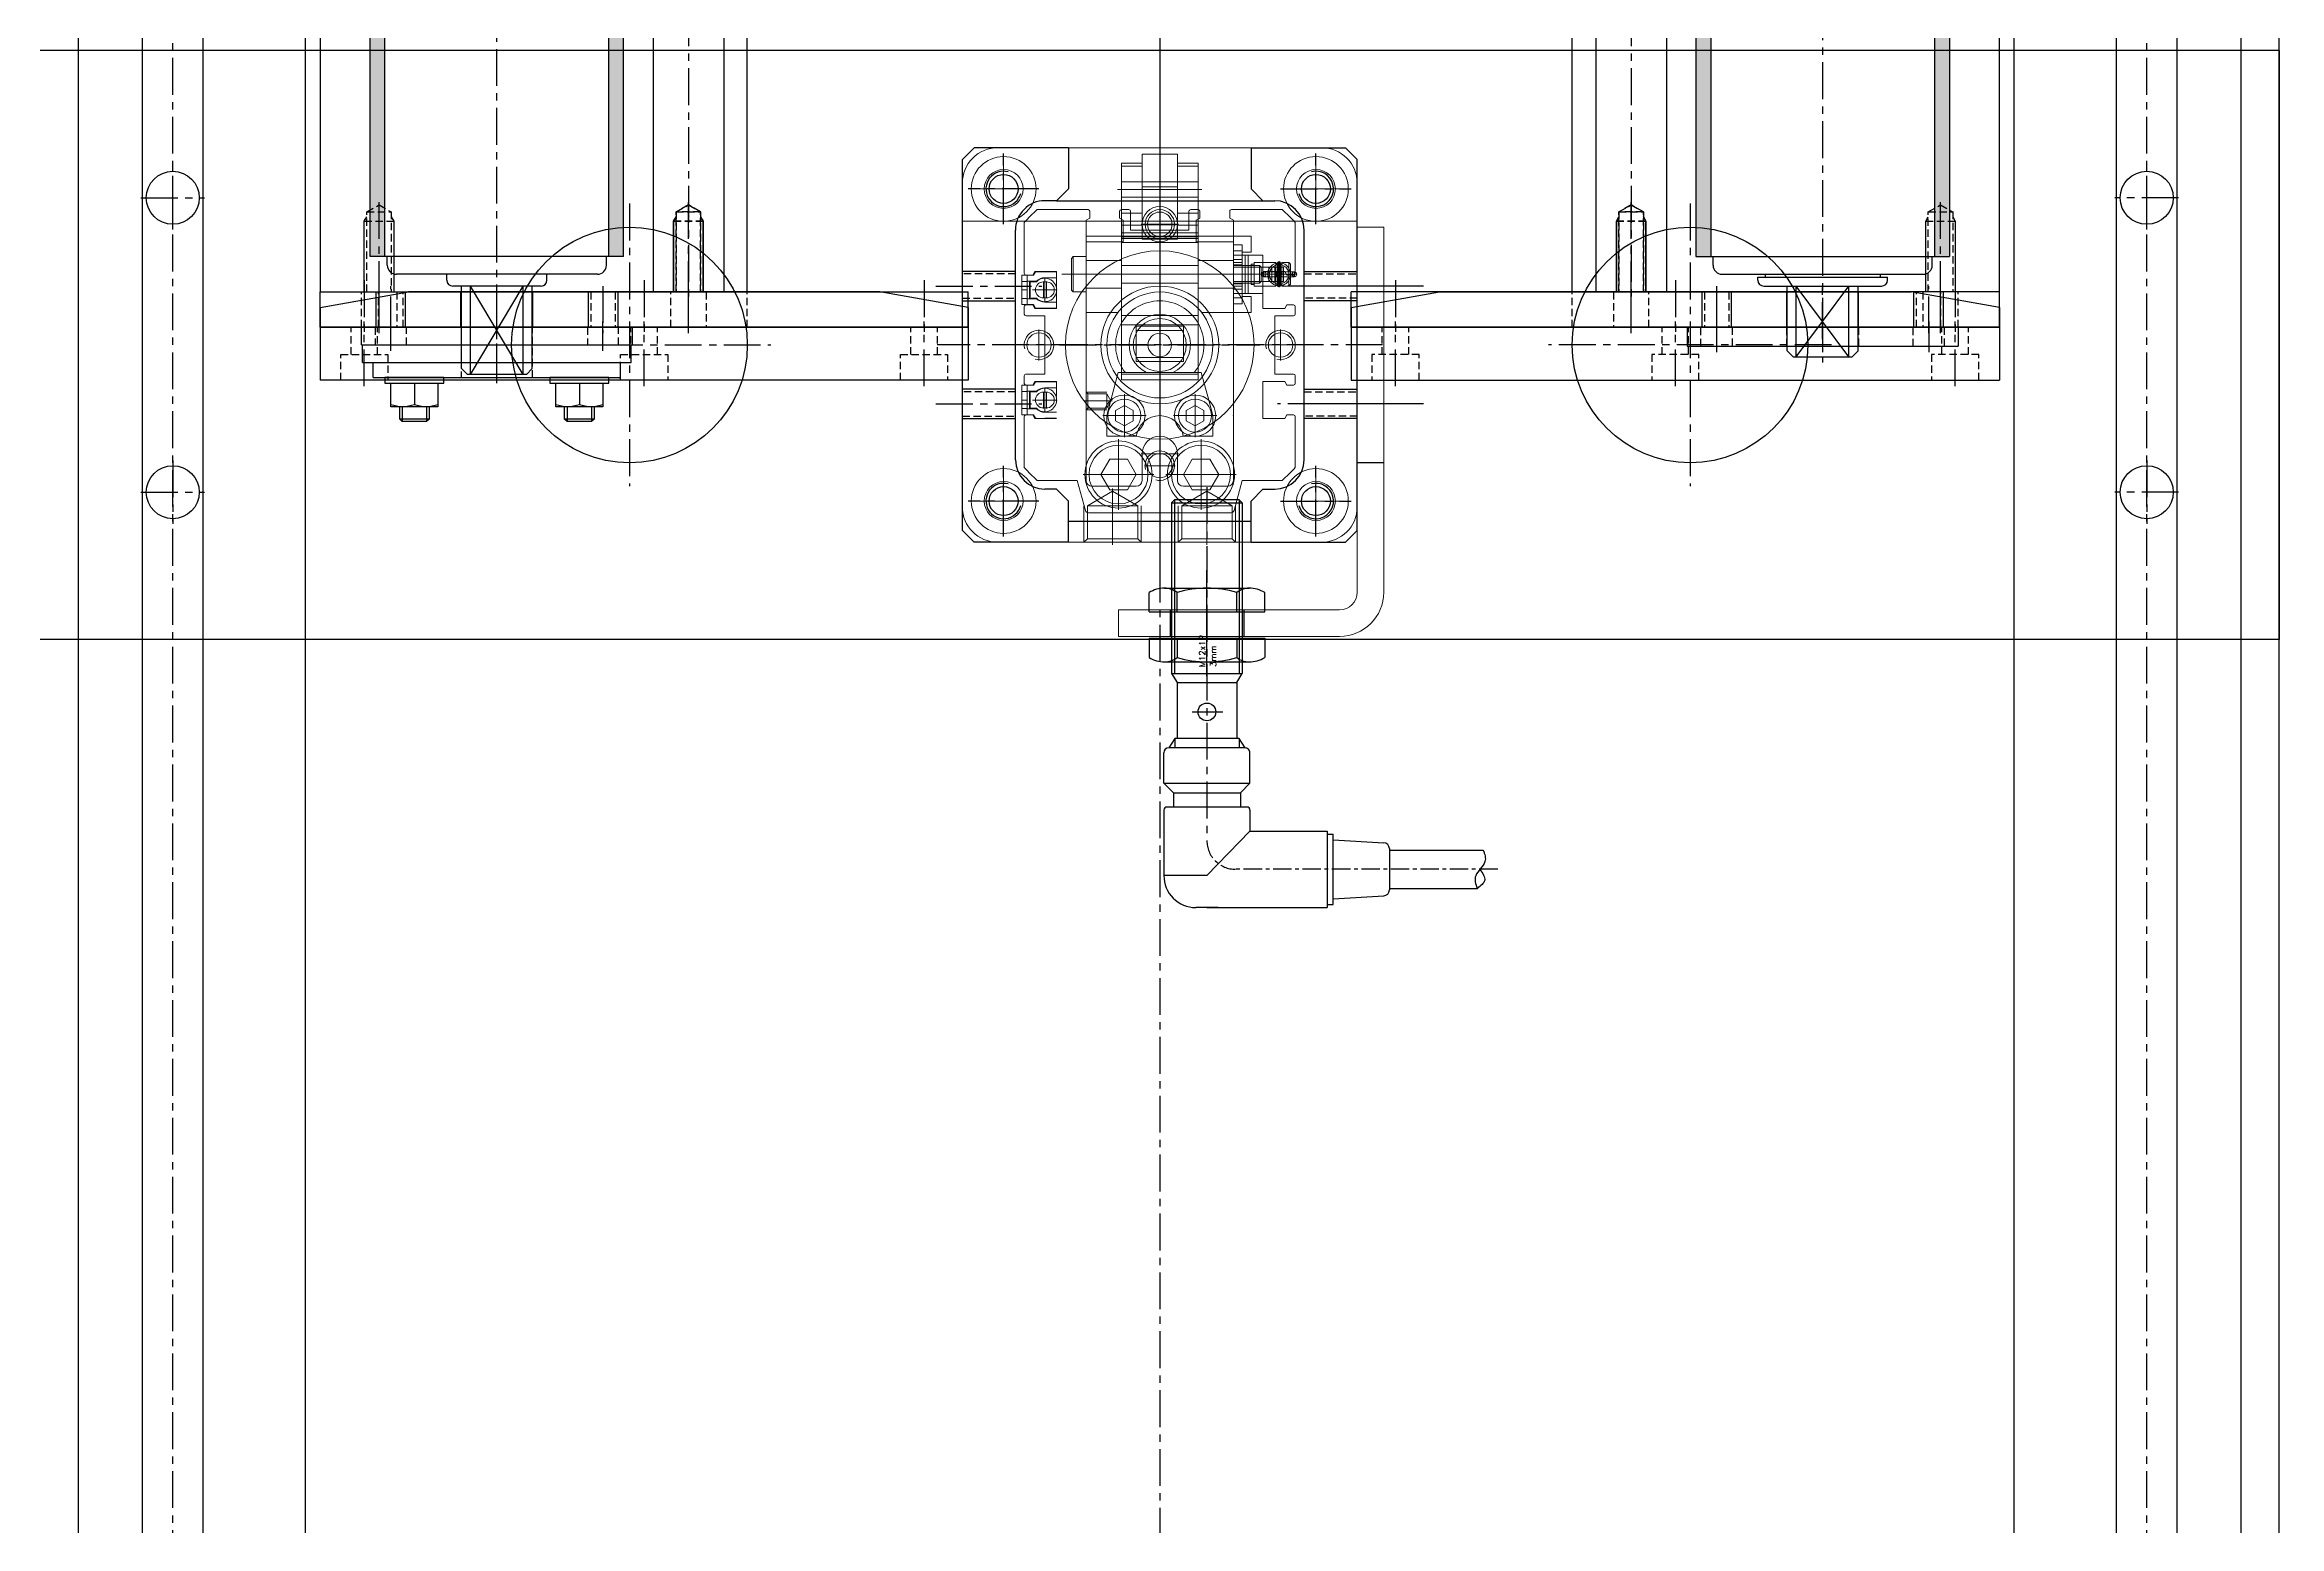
# Model space of a CAD drawing. Header units: inches. Extents: x 0 to 77285, y -118 to 40065.
# Drawn here: x 12973.4 to 13352.7, y 21287.4 to 21539.1 of the extents above; entities that cross this region are included whole.
import ezdxf

# ---------------------------------------------------------------- set-up
doc = ezdxf.new("R2010")
doc.units = ezdxf.units.IN
doc.header["$LTSCALE"] = 5
doc.header["$MEASUREMENT"] = 0
for name, pattern in [('C3', [14.5, 12, -1, 0.5, -1]), ('CENTER', [2, 1.25, -0.25, 0.25, -0.25]), ('H1', [1.4, 1, -0.4]), ('HIDDEN', [0.375, 0.25, -0.125])]:
    doc.linetypes.add(name, pattern=pattern)
for name, color, linetype in [('11', 1, 'CENTER'), ('22', 2, 'HIDDEN'), ('4', 4, 'Continuous'), ('55', 5, 'Continuous'), ('77', 40, 'HIDDEN'), ('A', 8, 'Continuous'), ('B', 123, 'Continuous'), ('G', 231, 'Continuous'), ('T', 3, 'Continuous'), ('Y', 60, 'Continuous')]:
    doc.layers.add(name, color=color, linetype=linetype)
doc.layers.add('88', color=35, linetype='Continuous', lineweight=5)
doc.styles.add('GHS', font='romans', dxfattribs={"height": 5, "bigfont": 'ghs'})

# ---------------------------------------------------------------- blocks, each defined once
blk = doc.blocks.new('A$C9b97bfdd')
h = blk.add_hatch(color=256)
h.dxf.hatch_style = 1
h.paths.add_polyline_path([(355, 21.5), (0, 21.5), (0, 19), (355, 19)])
h.paths.add_polyline_path([(355, -19), (0, -19), (0, -21.5), (355, -21.5)])
for p, q in [((355, 21.5), (0, 21.5)), ((355, 19), (0, 19)), ((355, 21.5), (355, -21.5)), ((356.46, 18.6), (355, 18.6)), ((358, 17.06), (358, -17.06)), ((359, 8.5), (358, 8.5)), ((360, 7.5), (360, -7.5)), ((374, 6), (360, 6)), ((375, 4.47), (360, 4.47)), ((375, -4.47), (360, 4.47)), ((375, 4.47), (360, -4.47)), ((375, 5), (374, 6)), ((375, 5), (375, -5)), ((375, -4.47), (360, -4.47)), ((374, -6), (360, -6)), ((375, -5), (374, -6)), ((359, -8.5), (358, -8.5)), ((356.46, -18.6), (355, -18.6)), ((355, -19), (0, -19)), ((355, -21.5), (0, -21.5))]:
    blk.add_line(p, q)
for centre, radius, start, end in [((356.46, 17.06), 1.54, 0, 90), ((359, 7.5), 1, 0, 90), ((359, -7.5), 1, 270, 0), ((356.46, -17.06), 1.54, 270, 0)]:
    blk.add_arc(centre, radius, start, end)
at = {"layer": '11'}
blk.add_line((376, 0), (-23, 0), dxfattribs=at)
blk = doc.blocks.new('A$C2e1bd1ee')
h = blk.add_hatch(color=256)
h.dxf.hatch_style = 1
h.paths.add_polyline_path([(355, 21.5), (0, 21.5), (0, 19), (355, 19)])
h.paths.add_polyline_path([(355, -19), (0, -19), (0, -21.5), (355, -21.5)])
for p, q in [((0, 21.5), (355, 21.5)), ((0, 19), (355, 19)), ((355, -21.5), (355, 21.5)), ((356.46, 18.6), (355, 18.6)), ((358, -17.06), (358, 17.06)), ((358, 9.75), (358.5, 9.75)), ((358.5, -11), (358.5, 11)), ((359, 11), (358.5, 11)), ((360, -10), (360, 10)), ((371, 6), (360, 6)), ((372, 4.47), (360, 4.47)), ((372, 4.47), (360, -4.47)), ((372, -4.47), (360, 4.47)), ((372, 5), (371, 6)), ((372, -5), (372, 5)), ((372, -4.47), (360, -4.47)), ((371, -6), (360, -6)), ((372, -5), (371, -6)), ((358, -9.75), (358.5, -9.75)), ((359, -11), (358.5, -11)), ((356.46, -18.6), (355, -18.6)), ((0, -19), (355, -19)), ((0, -21.5), (355, -21.5))]:
    blk.add_line(p, q)
for centre, radius, start, end in [((356.46, 17.06), 1.54, 0, 90), ((359, 10), 1, 0, 90), ((359, -10), 1, 270, 0), ((356.46, -17.06), 1.54, 270, 0)]:
    blk.add_arc(centre, radius, start, end)
at = {"layer": '11'}
blk.add_line((-18, 0), (373, 0), dxfattribs=at)
blk = doc.blocks.new('A$Cd50d4a04')
for p, q in [((-30, -6), (-30, 0)), ((-30, 0), (80, 0)), ((-6.1, -6), (-6.1, 0)), ((6.1, -6), (6.1, 0)), ((80, -6), (80, 0)), ((-30, -6), (80, -6))]:
    blk.add_line(p, q)
at = {"layer": '11'}
for p, q in [((-22.5, 2), (-22.5, -8)), ((-20, -7), (-20, 1)), ((-20, -7), (-20, 1)), ((-18, -7), (-18, 1)), ((0, -8), (0, 2)), ((18, 1), (18, -7)), ((25, 2), (25, -8)), ((32.5, -7), (32.5, 1)), ((32.5, -7), (32.5, 1)), ((72.5, 2), (72.5, -8))]:
    blk.add_line(p, q, dxfattribs=at)
at = {"layer": '22'}
for p, q in [((-20.07, -6), (-20.07, 0)), ((-15.93, -6), (-15.93, 0)), ((15.93, 0), (15.93, -6)), ((20.07, 0), (20.07, -6)), ((42.5, -6), (42.5, 0))]:
    blk.add_line(p, q, dxfattribs=at)
at = {"layer": '77'}
for p, q in [((-23, -6), (-23, 0)), ((-17, 0), (-17, -6)), ((29.5, -6), (29.5, 0)), ((35.5, 0), (35.5, -6))]:
    blk.add_line(p, q, dxfattribs=at)
at = {"layer": 'T'}
for p, q in [((-20.5, -6), (-20.5, 0)), ((-15.5, -6), (-15.5, 0)), ((15.5, 0), (15.5, -6)), ((20.5, 0), (20.5, -6))]:
    blk.add_line(p, q, dxfattribs=at)
blk = doc.blocks.new('A$Cb2619749')
for p, q in [((-7.5, 3.36), (7.5, 6)), ((87.5, 6, 0), (7.5, 6)), ((102.5, 3.36, 0), (87.5, 6, 0)), ((-7.5, 3.36), (-7.5, -9)), ((102.5, 0, 0), (-7.5, 0)), ((102.5, 3.36, 0), (102.5, -9, 0)), ((102.5, -9, 0), (-7.5, -9))]:
    blk.add_line(p, q)
at = {"layer": '11'}
for p, q in [((0, -10), (0, 1)), ((47.5, -10, 0), (47.5, 1, 0)), ((95, -10, 0), (95, 1, 0))]:
    blk.add_line(p, q, dxfattribs=at)
at = {"layer": '22'}
for p, q in [((-2.25, -4.6), (-2.25, 0)), ((2.25, -4.6), (2.25, 0)), ((45.25, -4.6, 0), (45.25, 0, 0)), ((49.75, -4.6, 0), (49.75, 0, 0)), ((92.75, -4.6, 0), (92.75, 0, 0)), ((97.25, -4.6, 0), (97.25, 0, 0)), ((-4, -9), (-4, -4.6)), ((-4, -4.6), (4, -4.6)), ((4, -4.6), (4, -9)), ((43.5, -9, 0), (43.5, -4.6, 0)), ((43.5, -4.6, 0), (51.5, -4.6, 0)), ((51.5, -4.6, 0), (51.5, -9, 0)), ((91, -9, 0), (91, -4.6, 0)), ((91, -4.6, 0), (99, -4.6, 0)), ((99, -4.6, 0), (99, -9, 0))]:
    blk.add_line(p, q, dxfattribs=at)
blk = doc.blocks.new('A$C8ed1b21d')
for p, q in [((367, 0), (0, 0)), ((367, 0), (367, -72.5)), ((367, -72.5), (310, -72.5)), ((367, -212.5), (310, -212.5)), ((367, -285), (367, -212.5)), ((0, -285), (367, -285))]:
    blk.add_line(p, q)
at = {"layer": '11'}
for p, q in [((368, -10), (351.21, -10)), ((368, -62.5), (351.21, -62.5)), ((-1, -142.5), (368, -142.5)), ((368, -222.5), (351.21, -222.5)), ((368, -275), (351.21, -275))]:
    blk.add_line(p, q, dxfattribs=at)
at = {"layer": '22'}
for p, q in [((355, -12.5), (355, -7.5)), ((352.21, -10), (353.4, -7.93)), ((353.4, -12.07), (352.21, -10)), ((353.4, -7.93), (367, -7.93)), ((353.4, -12.07), (353.4, -7.93)), ((367, -12.07), (353.4, -12.07)), ((352.21, -62.5), (353.4, -60.43)), ((353.4, -60.43), (367, -60.43)), ((353.4, -64.57), (353.4, -60.43)), ((355, -65), (355, -60)), ((353.4, -64.57), (352.21, -62.5)), ((367, -64.57), (353.4, -64.57)), ((352.21, -222.5), (353.4, -220.43)), ((353.4, -224.57), (352.21, -222.5)), ((353.4, -220.43), (367, -220.43)), ((353.4, -224.57), (353.4, -220.43)), ((355, -225), (355, -220)), ((367, -224.57), (353.4, -224.57)), ((352.21, -275), (353.4, -272.93)), ((353.4, -272.93), (367, -272.93)), ((353.4, -277.07), (353.4, -272.93)), ((355, -277.5), (355, -272.5)), ((353.4, -277.07), (352.21, -275)), ((367, -277.07), (353.4, -277.07))]:
    blk.add_line(p, q, dxfattribs=at)
at = {"layer": 'T'}
for p, q in [((354.25, -7.93), (355, -7.5)), ((355, -7.5), (367, -7.5)), ((355, -12.5), (354.25, -12.07)), ((367, -12.5), (355, -12.5)), ((354.25, -60.43), (355, -60)), ((355, -60), (367, -60)), ((355, -65), (354.25, -64.57)), ((367, -65), (355, -65)), ((354.25, -220.43), (355, -220)), ((355, -220), (367, -220)), ((355, -225), (354.25, -224.57)), ((367, -225), (355, -225)), ((354.25, -272.93), (355, -272.5)), ((355, -272.5), (367, -272.5)), ((355, -277.5), (354.25, -277.07)), ((367, -277.5), (355, -277.5))]:
    blk.add_line(p, q, dxfattribs=at)
blk = doc.blocks.new('A$Cb8b4a96a')
for p, q in [((0, 6), (367, 6)), ((367, -6), (367, 6)), ((0, -6), (367, -6))]:
    blk.add_line(p, q)
at = {"layer": '11'}
blk.add_line((-1, 0), (368, 0), dxfattribs=at)
at = {"layer": '22'}
for p, q in [((353.4, 2.07), (352.21, 0)), ((352.21, 0), (353.4, -2.07)), ((367, 2.07), (353.4, 2.07)), ((353.4, 2.07), (353.4, -2.07)), ((355, 2.5), (355, -2.5)), ((353.4, -2.07), (367, -2.07))]:
    blk.add_line(p, q, dxfattribs=at)
at = {"layer": 'T'}
for p, q in [((355, 2.5), (354.25, 2.07)), ((367, 2.5), (355, 2.5)), ((354.25, -2.07), (355, -2.5)), ((355, -2.5), (367, -2.5))]:
    blk.add_line(p, q, dxfattribs=at)
blk = doc.blocks.new('A$C9632139dE')
for p, q in [((-5, -3), (-5, 0)), ((41, 0), (-5, 0)), ((41, -3), (41, 0)), ((41, -3), (-5, -3)), ((-4.8, -6), (-4.8, -3)), ((40.8, -6), (40.8, -3)), ((40.8, -6), (-4.8, -6)), ((-3, -8.5), (-3, -6)), ((39, -8.5), (39, -6)), ((39, -8.5), (-3, -8.5)), ((-1, -9.5), (-1, -8.5)), ((-1, -8.5), (9, -8.5)), ((9, -9.5), (-1, -9.5)), ((0, -9.5), (0, -13.5)), ((8, -9.5), (0, -9.5)), ((4, -9.5), (4, -13.14)), ((8, -13.5), (8, -9.5)), ((9, -8.5), (9, -9.5)), ((27, -9.5), (27, -8.5)), ((27, -8.5), (37, -8.5)), ((37, -9.5), (27, -9.5)), ((28, -9.5), (28, -13.5)), ((36, -9.5), (28, -9.5)), ((32, -9.5), (32, -13.14)), ((36, -13.5), (36, -9.5)), ((37, -8.5), (37, -9.5)), ((0, -13.5), (8, -13.5)), ((1.5, -13.5), (1.5, -15.57)), ((6.5, -15.57), (6.5, -13.5)), ((28, -13.5), (36, -13.5)), ((29.5, -13.5), (29.5, -15.57)), ((34.5, -15.57), (34.5, -13.5)), ((1.5, -15.57), (1.93, -16)), ((1.5, -15.57), (6.5, -15.57)), ((1.93, -16), (6.07, -16)), ((6.07, -16), (6.5, -15.57)), ((29.5, -15.57), (29.93, -16)), ((29.5, -15.57), (34.5, -15.57)), ((29.93, -16), (34.07, -16)), ((34.07, -16), (34.5, -15.57))]:
    blk.add_line(p, q)
for centre in [(2, -7.72), (6, -7.72), (30, -7.72), (34, -7.72)]:
    blk.add_arc(centre, 5.78, 249.7438, 290.2562)
at = {"layer": '11'}
for p, q in [((0, -4), (0, 1)), ((18, -9.5), (18, 1)), ((36, -4), (36, 1))]:
    blk.add_line(p, q, dxfattribs=at)
at = {"layer": '22'}
for p, q in [((11.95, -8.5), (11.95, 0)), ((24.05, 0), (24.05, -8.5)), ((-2.65, -3), (-2.65, 0)), ((2.65, 0), (2.65, -3)), ((33.35, -3), (33.35, 0)), ((38.65, 0), (38.65, -3))]:
    blk.add_line(p, q, dxfattribs=at)
at = {"layer": 'T'}
for p, q in [((1.93, -13.5), (1.93, -16)), ((6.07, -13.5), (6.07, -16)), ((29.93, -13.5), (29.93, -16)), ((34.07, -13.5), (34.07, -16))]:
    blk.add_line(p, q, dxfattribs=at)
blk = doc.blocks.new('A$C872dc677')
for p, q in [((-23, 3.2), (-23, 0)), ((-23, 3.2), (23, 3.2)), ((-23, 0), (23, 0)), ((23, 3.2), (23, 0))]:
    blk.add_line(p, q)
at = {"layer": '11'}
for p, q in [((-18, 4.2), (-18, -1)), ((0, 4.2), (0, -1)), ((18, 4.2), (18, -1))]:
    blk.add_line(p, q, dxfattribs=at)
at = {"layer": '22'}
for p, q in [((-20.65, 0), (-20.65, 3.2)), ((-15.35, 3.2), (-15.35, 0)), ((-6.1, 0), (-6.1, 3.2)), ((6.1, 3.2), (6.1, 0)), ((15.35, 0), (15.35, 3.2)), ((20.65, 3.2), (20.65, 0))]:
    blk.add_line(p, q, dxfattribs=at)
blk = doc.blocks.new('A$C740f11e8')
for name, p in [('A$C8ed1b21d', (-183.5, 142.5)), ('A$Cb8b4a96a', (-183.5, 80)), ('A$Cb8b4a96a', (-183.5, -80))]:
    blk.add_blockref(name, p)
at = {"xscale": -1.000000000000008, "rotation": 90}
blk.add_blockref('A$Cd50d4a04', (183.5, 112.5), dxfattribs=at)
at = {"rotation": 90}
blk.add_blockref('A$Cd50d4a04', (183.5, -112.5), dxfattribs=at)
at = {"layer": '4', "xscale": -1.000000000000002, "rotation": 90}
blk.add_blockref('A$C9632139dE', (189.5, -94.5), dxfattribs=at)
at = {"layer": '55'}
blk.add_blockref('A$C9b97bfdd', (-177.5, -112.5), dxfattribs=at)
at = {"layer": 'B'}
blk.add_blockref('A$C2e1bd1ee', (-177.5, 112.5), dxfattribs=at)
at = {"layer": 'G', "xscale": -1.000000000000008, "rotation": 90}
blk.add_blockref('A$Cb2619749', (189.5, 135), dxfattribs=at)
at = {"layer": 'G', "rotation": 90}
blk.add_blockref('A$Cb2619749', (189.5, -135), dxfattribs=at)
at = {"layer": 'Y', "rotation": 90}
blk.add_blockref('A$C872dc677', (192.7, 112.5), dxfattribs=at)
blk = doc.blocks.new('ABC-20231201.095154')
for p, q in [((-27.5, 33.5), (27.5, 33.5)), ((-26.5, 32.27), (-26.5, 20.73)), ((-21, 33.5), (-21, -33.5)), ((26.5, 32.27), (26.5, 20.73)), ((-33.5, -27.5), (-33.5, 27.5)), ((33.5, 27.5), (33.5, -27.5)), ((-32.27, 26.5), (-20.73, 26.5)), ((-20.78, 23), (-12.18, 23)), ((-11.58, 22.85), (-12.42, 22.85)), ((-12.4, 22.85), (-12.4, 21)), ((-12, -16.61), (-12, 23.27)), ((-11.6, 21), (-11.6, 22.85)), ((-6.52, 23), (-5.25, 23)), ((0, 23.12), (0, 17.87)), ((5.25, 23), (6.52, 23)), ((12.17, 23), (20.78, 23)), ((20.73, 26.5), (32.27, 26.5)), ((-23, 12.17), (-23, 20.78)), ((-9.84, 20.25), (-14.16, 20.25)), ((-13.7, 22.2), (-14, 21.9)), ((-14, 21.9), (-14, 20.7)), ((-13.04, 21.9), (-14, 21.9)), ((-13.9, 20.7), (-14, 20.7)), ((-14, 19.7), (-14, 16)), ((-13.87, 19.7), (-14, 19.7)), ((-10.1, 20.7), (-13.9, 20.7)), ((-13.9, 19.99), (-13.9, 20.51)), ((-10.1, 20.5), (-13.9, 20.5)), ((-13.9, 20), (-10.1, 20)), ((-10.13, 19.7), (-13.87, 19.7)), ((-12.4, 22.2), (-13.7, 22.2)), ((-13.7, 20.7), (-13.7, 20.4)), ((-10.3, 20.4), (-13.7, 20.4)), ((-13.7, 20.1), (-13.7, 19.7)), ((-10.3, 20.1), (-13.7, 20.1)), ((-13.2, 12.5), (-13.2, 21)), ((-13.2, 21), (-10.8, 21)), ((-13.2, 19.5), (-10.8, 19.5)), ((-13.2, 19), (-10.8, 19)), ((-10.96, 21.9), (-13.04, 21.9)), ((-11.88, 21.56), (-12.5, 21.2)), ((-12.5, 21.2), (-12.5, 17.5)), ((-12.45, 21), (-12.45, 19.5)), ((-11.6, 22.2), (-12.4, 22.2)), ((-12.4, 21), (-12.4, 17.65)), ((-11.6, 20.25), (-12.4, 20.25)), ((-12.37, 20.3), (-12.35, 20.51)), ((-12.36, 20.09), (-12.37, 20.3)), ((-12.33, 19.92), (-12.36, 20.09)), ((-12.35, 20.51), (-12.32, 20.63)), ((-12.29, 19.83), (-12.33, 19.92)), ((-12.32, 20.63), (-12.27, 20.7)), ((-12.29, 20.31), (-12.3, 20.25)), ((-12.27, 20.39), (-12.29, 20.31)), ((-12.23, 19.76), (-12.29, 19.83)), ((-12.27, 20.7), (-12.19, 20.76)), ((-12.21, 20.47), (-12.27, 20.39)), ((-12.13, 19.72), (-12.23, 19.76)), ((-12.14, 20.52), (-12.21, 20.47)), ((-12.19, 20.76), (-12.1, 20.79)), ((-12.06, 20.54), (-12.14, 20.52)), ((-12.01, 19.7), (-12.13, 19.72)), ((-12.1, 20.79), (-11.99, 20.8)), ((-11.97, 20.55), (-12.06, 20.54)), ((-12.03, 20.5), (-12, 20.5)), ((-12.03, 20), (-12.02, 20)), ((-12, 20), (-12.03, 20)), ((-12.02, 20), (-12.02, 20)), ((-12.02, 20), (-12.01, 20)), ((-12.01, 20), (-12, 20)), ((-11.9, 19.71), (-12.01, 19.7)), ((-12, 20.5), (-12, 20.4)), ((-12, 20.4), (-11.95, 20.39)), ((-11.99, 20.1), (-12, 20.1)), ((-12, 20.1), (-12, 20)), ((-12, 20), (-12, 20)), ((-11.99, 20.8), (-11.88, 20.78)), ((-11.94, 20.11), (-11.99, 20.1)), ((-11.89, 20.53), (-11.97, 20.55)), ((-11.95, 20.39), (-11.91, 20.37)), ((-11.9, 20.14), (-11.94, 20.11)), ((-11.91, 20.37), (-11.88, 20.33)), ((-11.87, 20.19), (-11.9, 20.14)), ((-11.79, 19.75), (-11.9, 19.71)), ((-11.79, 20.47), (-11.89, 20.53)), ((-11.88, 22.7), (-11.88, 21.56)), ((-11.88, 20.78), (-11.77, 20.74)), ((-11.88, 20.33), (-11.86, 20.29)), ((-11.86, 20.24), (-11.87, 20.19)), ((-11.86, 20.29), (-11.86, 20.24)), ((-11.74, 20.4), (-11.79, 20.47)), ((-11.74, 19.79), (-11.79, 19.75)), ((-11.77, 20.74), (-11.71, 20.67)), ((-11.71, 20.32), (-11.74, 20.4)), ((-11.68, 19.88), (-11.74, 19.79)), ((-11.71, 20.67), (-11.67, 20.59)), ((-11.7, 20.25), (-11.71, 20.32)), ((-11.65, 19.99), (-11.68, 19.88)), ((-11.67, 20.59), (-11.64, 20.41)), ((-11.63, 20.2), (-11.65, 19.99)), ((-11.64, 20.41), (-11.63, 20.2)), ((-10.3, 22.2), (-11.6, 22.2)), ((-11.6, 17.65), (-11.6, 21)), ((-11.55, 19.5), (-11.55, 21)), ((-10, 21.9), (-10.96, 21.9)), ((-10.8, 12.5), (-10.8, 21)), ((-10, 21.9), (-10.3, 22.2)), ((-10.3, 19.7), (-10.3, 20.7)), ((-10, 19.7), (-10.13, 19.7)), ((-10, 20.7), (-10.1, 20.7)), ((-10.1, 19.99), (-10.1, 20.51)), ((-10, 20.7), (-10, 21.9)), ((-10, 16), (-10, 19.7)), ((-6.83, 21.56), (-6.83, 22.7)), ((-6.2, 21.2), (-6.83, 21.56)), ((-6.2, 17.5), (-6.2, 21.2)), ((-4.95, 22.7), (-4.95, 19.5)), ((-4.95, 19.5), (4.95, 19.5)), ((-2.62, 20.5), (2.62, 20.5)), ((4.95, 19.5), (4.95, 22.7)), ((6.82, 21.56), (6.2, 21.2)), ((6.2, 21.2), (6.2, 17.5)), ((6.82, 22.7), (6.82, 21.56)), ((11.87, 21.56), (11.87, 22.7)), ((12.49, 21.2), (11.87, 21.56)), ((12.49, 17.5), (12.49, 21.2)), ((23, 20.78), (23, 14)), ((-18.5, 15.5), (-18.5, 6.5)), ((-18.5, 15.5), (-15.75, 15.5)), ((-15.75, 15.5), (-15.75, 14)), ((-15.25, 14), (-15.25, 17.5)), ((-15.25, 17.5), (-14, 17.5)), ((-14, 17.5), (-10, 17.5)), ((-13.5, 16), (-14, 16)), ((-13.75, 16), (-13.75, 15.5)), ((-13.5, 15.5), (-13.75, 15.5)), ((-13.2, 17.2), (-13.5, 16.9)), ((-13.2, 16.9), (-13.5, 16.9)), ((-13.5, 16.9), (-13.5, 14)), ((-10.5, 16), (-13.5, 16)), ((-10.5, 15.5), (-13.5, 15.5)), ((-13.2, 18.5), (-10.8, 18.5)), ((-10.8, 17.2), (-13.2, 17.2)), ((-10.8, 16.9), (-13.2, 16.9)), ((-12.5, 17.5), (-6.2, 17.5)), ((-11.58, 17.65), (-12.42, 17.65)), ((-10.5, 16.9), (-10.8, 17.2)), ((-10.5, 16.9), (-10.8, 16.9)), ((-10.5, 14), (-10.5, 16.9)), ((-10, 16), (-10.5, 16)), ((-10.25, 15.5), (-10.5, 15.5)), ((-10.25, 15.5), (-10.25, 16)), ((-10, 17.5), (-8.75, 17.5)), ((-8.75, 14), (-8.75, 17.5)), ((-8.25, 15.5), (-5.5, 15.5)), ((-8.25, 14), (-8.25, 15.5)), ((-5.5, 15.5), (-5.5, 7.12)), ((6.2, 17.5), (12.49, 17.5)), ((-21.56, 11.87), (-22.7, 11.87)), ((-21.2, 12.49), (-21.56, 11.87)), ((-17.5, 12.49), (-21.2, 12.49)), ((-17, 12.5), (-18.5, 12.5)), ((-17.5, 6.2), (-17.5, 12.49)), ((-17, 14), (-13.2, 14)), ((-17, 14), (-17, 12.5)), ((-17, 12.5), (-7, 12.5)), ((-16, 14), (-16, 12.5)), ((-15.25, 15), (-13.5, 15)), ((-15.25, 14.5), (-13.2, 14.5)), ((-15.25, 12.5), (-15.25, 14)), ((-14.5, 14), (-14.5, 12.5)), ((-14.35, 12.5), (-14.35, 6.5)), ((-14, 14), (-14, 12.5)), ((-13.6, 14), (-13.6, 12.5)), ((-13.5, 15), (-10.5, 15)), ((-13.5, 14), (-13.5, 12.5)), ((-13.2, 14.5), (-10.8, 14.5)), ((-13.2, 14), (-10.8, 14)), ((-10.8, 14.5), (-8.75, 14.5)), ((-10.8, 14), (-7, 14)), ((-10.5, 15), (-8.75, 15)), ((-10.5, 12.5), (-10.5, 14)), ((-10.4, 14), (-10.4, 12.5)), ((-10, 14), (-10, 12.5)), ((-9.65, 6.5), (-9.65, 12.5)), ((-9.5, 14), (-9.5, 12.5)), ((-8.75, 12.5), (-8.75, 14)), ((-8, 14), (-8, 12.5)), ((-7, 14), (-7, 12.5)), ((-5.5, 12.5), (-7, 12.5)), ((-5.5, 12.5), (23, 12.5)), ((22, 12.99), (22, 1.01)), ((23, 14), (28.13, 12.6)), ((24, 11.5), (24, 4)), ((27.3, 12.28), (24.83, 8)), ((33.5, 12.86), (27.3, 12.86)), ((32.92, 12.28), (27.3, 12.28)), ((27.3, 12.28), (27.3, 3.72)), ((28.5, 12.12), (28.5, -12.12)), ((33.5, 12.86), (32.92, 12.28)), ((32.92, 12.28), (32.92, 3.72)), ((4.7, 7.05), (9.37, 8.3)), ((9.37, 8.3), (11.96, 9)), ((11.96, 9), (13.8, 9)), ((12, 2.33), (12, 9.67)), ((13.8, 9), (15.5, 9)), ((15.5, 9), (15.5, 3.97)), ((19.4, 8.5), (22, 10)), ((19.4, 5.5), (19.4, 8.5)), ((22, 10), (24.6, 8.5)), ((33.93, 8), (24.39, 8)), ((24.6, 8.5), (24.6, 5.5)), ((24.83, 8), (27.3, 3.72)), ((-30.89, 6.5), (-30.89, 3)), ((-30.89, 6.5), (5.92, 6.5)), ((-30.36, 6.5), (-30.36, 3)), ((-27.69, 6.5), (-27.69, -6.5)), ((-26.39, -7.15), (-26.39, 7.15)), ((-25.09, -6.5), (-25.09, 6.5)), ((-23, 5.25), (-23, 6.52)), ((-22.7, 6.82), (-21.56, 6.82)), ((-19.5, 4.95), (-22.7, 4.95)), ((-22.41, 6.5), (-22.41, 3)), ((-21.56, 6.82), (-21.2, 6.2)), ((-21.2, 6.2), (-17.5, 6.2)), ((-20.33, 6.5), (-20.33, 3)), ((-19.5, -4.95), (-19.5, 4.95)), ((-19.05, 6.5), (-19.05, -6.5)), ((-18.5, 6.5), (-18.5, -6.5)), ((-18.46, 6.5), (-18.46, -6.5)), ((-18.37, 6.5), (-18.37, -6.5)), ((-18.09, 6.5), (-18.09, -6.5)), ((-17.38, 6.5), (-17.38, -6.5)), ((-13.5, 6.5), (-13.5, -6.5)), ((-13.5, 6.5), (-13.5, -6.5)), ((-10.5, -6.5), (-10.5, 6.5)), ((-10.5, -6.5), (-10.5, 6.5)), ((-6.22, 6.5), (-5.87, 6.83)), ((-5.87, 6.83), (-5.64, 7.01)), ((-5.64, 7.01), (-5.52, 7.11)), ((-5.52, 7.11), (-5.5, 7.12)), ((-5, -6.5), (-5, 6.5)), ((-5, 6.5), (-5, -6.5)), ((-5, 6.5), (-5, -6.5)), ((-3.41, 6.5), (-3.41, -6.5)), ((-3.17, 4), (-3.17, -4)), ((-3.17, 4), (2.83, 4)), ((-2.47, 4), (-2.47, -4)), ((2.13, 4), (2.13, -4)), ((2.83, 4), (2.83, -4)), ((4.7, 6.5), (4.7, 7.05)), ((4.7, -6.5), (4.7, 6.5)), ((4.98, 6.5), (4.98, -6.5)), ((5.92, 6.5), (5.92, -6.5)), ((15.68, 6), (8.33, 6)), ((10.27, 6), (11.13, 7.5)), ((11.13, 4.5), (10.27, 6)), ((12.87, 7.5), (11.13, 7.5)), ((12.87, 4.5), (11.13, 4.5)), ((12.87, 7.5), (13.73, 6)), ((13.73, 6), (12.87, 4.5)), ((16.01, 7), (27.98, 7)), ((22, 4), (19.4, 5.5)), ((24.6, 5.5), (22, 4)), ((-32.39, 3), (-32.39, -3)), ((-32.39, 3), (-17.96, 3)), ((-26.84, 3), (-26.84, -3)), ((-20.5, 3.15), (-20.5, -3.15)), ((-20.39, -3), (-20.39, 3)), ((-17.96, 3), (-17.96, -3)), ((18.5, -3.15), (18.5, 3.15)), ((23, 3), (18.5, 3)), ((20.5, 2.62), (20.5, -2.62)), ((27.3, 3.72), (32.92, 3.72)), ((33.5, 3.14), (27.3, 3.14)), ((32.92, 3.72), (33.5, 3.14)), ((-32.39, -3), (-17.96, -3)), ((-30.89, -3), (-30.89, -6.5)), ((-30.36, -3), (-30.36, -6.5)), ((-22.41, -3), (-22.41, -6.5)), ((-20.33, -3), (-20.33, -6.5)), ((12, -9.68), (12, -2.33)), ((17.87, 0), (23.12, 0)), ((18.5, -3), (23, -3)), ((22, -1.01), (22, -12.99)), ((27.3, -3.72), (24.83, -8)), ((33.5, -3.14), (27.3, -3.14)), ((32.92, -3.72), (27.3, -3.72)), ((27.3, -3.72), (27.3, -12.28)), ((33.5, -3.14), (32.92, -3.72)), ((32.92, -3.72), (32.92, -12.28)), ((-30.89, -6.5), (5.92, -6.5)), ((-23, -6.52), (-23, -5.25)), ((-22.7, -4.95), (-19.5, -4.95)), ((-21.56, -6.83), (-22.7, -6.83)), ((-21.2, -6.2), (-21.56, -6.83)), ((-17.5, -6.2), (-21.2, -6.2)), ((-18.5, -6.5), (-18.5, -12.5)), ((-17.5, -12.5), (-17.5, -6.2)), ((-14.35, -6.5), (-14.35, -12.5)), ((-9.65, -12.5), (-9.65, -6.5)), ((-5.94, -6.76), (-6.22, -6.5)), ((-5.73, -6.94), (-5.94, -6.76)), ((-5.56, -7.08), (-5.73, -6.94)), ((-5.5, -7.12), (-5.56, -7.08)), ((-5.5, -7.12), (-5.5, -12.5)), ((-3.17, -4), (2.83, -4)), ((4.7, -7.05), (4.7, -6.5)), ((9.37, -8.3), (4.7, -7.05)), ((15.68, -6), (8.33, -6)), ((10.27, -6), (11.13, -4.5)), ((11.13, -7.5), (10.27, -6)), ((12.87, -4.5), (11.13, -4.5)), ((12.87, -7.5), (11.13, -7.5)), ((12.87, -4.5), (13.73, -6)), ((13.73, -6), (12.87, -7.5)), ((15.5, -3.97), (15.5, -9)), ((16.01, -7), (27.98, -7)), ((19.4, -5.5), (22, -4)), ((19.4, -8.5), (19.4, -5.5)), ((22, -4), (24.6, -5.5)), ((24, -4), (24, -11.5)), ((24.6, -5.5), (24.6, -8.5)), ((8, -12.5), (8, -9)), ((9.5, -8.29), (8.27, -9)), ((10.73, -9), (8.27, -9)), ((8.27, -9), (8.27, -12.23)), ((11.96, -9), (9.37, -8.3)), ((9.5, -12.71), (9.5, -8.08)), ((10.73, -9), (9.5, -8.29)), ((10.73, -12.23), (10.73, -9)), ((11, -12.5), (11, -9)), ((13.8, -9), (11.96, -9)), ((15.5, -9), (13.8, -9)), ((22, -10), (19.4, -8.5)), ((24.6, -8.5), (22, -10)), ((33.93, -8), (24.39, -8)), ((24.83, -8), (27.3, -12.28)), ((-23, -20.78), (-23, -12.18)), ((-22.7, -11.88), (-21.56, -11.88)), ((-21.56, -11.88), (-21.2, -12.5)), ((-21.2, -12.5), (-17.5, -12.5)), ((23, -12.5), (-18.5, -12.5)), ((-15, -12.5), (-15, -14.7)), ((-15, -14.7), (-14.7, -15)), ((-9, -14.7), (-15, -14.7)), ((-9.3, -15), (-14.7, -15)), ((-9.3, -15), (-9, -14.7)), ((-9, -14.7), (-9, -12.5)), ((8.27, -12.23), (8, -12.5)), ((10.73, -12.23), (8.27, -12.23)), ((11, -12.5), (10.73, -12.23)), ((28.13, -12.6), (23, -14)), ((23, -14), (23, -20.78)), ((27.3, -12.28), (32.92, -12.28)), ((33.5, -12.86), (27.3, -12.86)), ((32.92, -12.28), (33.5, -12.86)), ((-6.2, -17.5), (-12.5, -17.5)), ((-12.5, -17.5), (-12.5, -21.2)), ((-12.45, -21.1), (-12.45, -17.5)), ((-11.43, -19.5), (-11.43, -17.5)), ((-9.35, -17.4), (-9.35, -21.6)), ((-7.27, -17.5), (-7.27, -19.5)), ((-6.25, -17.5), (-6.25, -21.1)), ((-6.2, -21.2), (-6.2, -17.5)), ((0, -17.88), (0, -23.12)), ((8.75, -17.5), (6.2, -17.5)), ((6.2, -17.5), (6.2, -21.2)), ((6.25, -21.1), (6.25, -17.5)), ((7.27, -19.5), (7.27, -17.5)), ((9.35, -17.4), (9.35, -21.6)), ((11.42, -17.5), (11.42, -19.5)), ((12.45, -17.5), (12.45, -19.5)), ((12.49, -21.2), (12.49, -17.5)), ((-26.5, -20.73), (-26.5, -32.27)), ((-12.5, -21.2), (-11.88, -21.56)), ((-11.85, -21.45), (-12.45, -21.1)), ((-11.88, -21.56), (-11.88, -22.7)), ((-11.85, -23.4), (-11.85, -21.45)), ((-11.85, -22.5), (-6.85, -22.5)), ((-11.45, -19.5), (-7.25, -19.5)), ((-10.85, -22.5), (-10.85, -20.93)), ((-10.8, -22.5), (-10.8, -23.4)), ((-10.77, -19.25), (-7.93, -19.25)), ((-10.77, -19.75), (-7.93, -19.75)), ((-10.75, -22.1), (-10.75, -20.93)), ((-7.95, -22.1), (-10.75, -22.1)), ((-10.7, -19.75), (-10.7, -19.25)), ((-10.6, -22), (-10.6, -22.1)), ((-8.1, -22), (-10.6, -22)), ((-10.4, -22), (-10.4, -22.1)), ((-10.25, -22), (-10.25, -22.1)), ((-9.89, -22), (-9.89, -22.1)), ((-9.35, -22.11), (-9.35, -22)), ((-9.35, -23.44), (-9.35, -22.45)), ((-8.81, -22), (-8.81, -22.1)), ((-8.45, -22), (-8.45, -22.1)), ((-8.3, -22.1), (-8.3, -22)), ((-8.1, -22.1), (-8.1, -22)), ((-8, -19.25), (-8, -19.75)), ((-7.95, -20.93), (-7.95, -22.1)), ((-7.9, -23.4), (-7.9, -22.5)), ((-7.85, -20.93), (-7.85, -22.5)), ((-6.25, -21.1), (-6.85, -21.45)), ((-6.85, -21.45), (-6.85, -23.4)), ((-6.83, -21.56), (-6.2, -21.2)), ((-6.83, -22.7), (-6.83, -21.56)), ((4.95, -19.5), (-4.95, -19.5)), ((-4.95, -19.5), (-4.95, -22.7)), ((-2.62, -20.5), (2.62, -20.5)), ((4.95, -22.7), (4.95, -19.5)), ((6.2, -21.2), (6.82, -21.56)), ((6.85, -21.45), (6.25, -21.1)), ((6.82, -21.56), (6.82, -22.7)), ((6.85, -23.4), (6.85, -21.45)), ((6.85, -22.5), (11.85, -22.5)), ((7.25, -19.5), (11.45, -19.5)), ((7.85, -22.5), (7.85, -20.93)), ((7.9, -22.5), (7.9, -23.4)), ((7.93, -19.25), (10.77, -19.25)), ((7.93, -19.75), (10.77, -19.75)), ((7.95, -22.1), (7.95, -20.93)), ((10.75, -22.1), (7.95, -22.1)), ((8, -19.75), (8, -19.25)), ((8.1, -22), (8.1, -22.1)), ((10.6, -22), (8.1, -22)), ((8.3, -22), (8.3, -22.1)), ((8.45, -22), (8.45, -22.1)), ((8.81, -22), (8.81, -22.1)), ((9.35, -22.11), (9.35, -22)), ((9.35, -23.44), (9.35, -22.45)), ((9.89, -22), (9.89, -22.1)), ((10.25, -22), (10.25, -22.1)), ((10.4, -22.1), (10.4, -22)), ((10.6, -22.1), (10.6, -22)), ((10.7, -19.25), (10.7, -19.75)), ((10.75, -20.93), (10.75, -22.1)), ((10.8, -23.4), (10.8, -22.5)), ((10.85, -20.93), (10.85, -22.5)), ((12.45, -21.1), (11.85, -21.45)), ((11.85, -21.45), (11.85, -23.4)), ((11.87, -21.56), (12.49, -21.2)), ((11.87, -22.7), (11.87, -21.56)), ((12.45, -21), (12.45, -21.1)), ((26.5, -20.73), (26.5, -32.27)), ((-32.27, -26.5), (-20.73, -26.5)), ((-12.18, -23), (-20.78, -23)), ((-6.85, -23.4), (-11.85, -23.4)), ((-5.25, -23), (-6.52, -23)), ((6.52, -23), (5.25, -23)), ((11.85, -23.4), (6.85, -23.4)), ((20.78, -23), (12.17, -23)), ((20.73, -26.5), (32.27, -26.5)), ((27.5, -33.5), (-27.5, -33.5))]:
    blk.add_line(p, q)
for centre, radius in [((-26.5, 26.5), 5.5), ((26.5, 26.5), 5.5), ((-26.5, 26.5), 3.3), ((26.5, 26.5), 3.3), ((-12, 20.25), 0.25), ((0, 20.5), 2.07), ((0, 0), 16), ((-12, 17.65), 0.4), ((22, 7), 5.7), ((22, 7), 5), ((0, 0), 10), ((0, 0), 9), ((12, 6), 3.5), ((12, 6), 2.8), ((0, 0), 4.5), ((-20.5, 0), 3), ((-20.5, 0), 2.5), ((-20.5, 0), 2.07), ((0, 0), 2), ((20.5, 0), 2.07), ((12, -6), 3.5), ((12, -6), 2.8), ((22, -7), 5.7), ((22, -7), 5), ((0, -20.5), 2.07), ((-26.5, -26.5), 5.5), ((26.5, -26.5), 5.5), ((-26.5, -26.5), 3.3), ((26.5, -26.5), 3.3)]:
    blk.add_circle(centre, radius)
for centre, radius, start, end in [((-27.5, 27.5), 6, 90, 180), ((27.5, 27.5), 6, 0, 90), ((0, 0), 31, 132.1034, 137.8966), ((-12, 22.85), 0.4, 0, 180), ((-12, 22.85), 0.4, 180, 360), ((-12.18, 22.7), 0.3, 0, 90), ((-6.52, 22.7), 0.3, 90, 180), ((-5.25, 22.7), 0.3, 0, 90), ((0, 20.5), 2.5, 345, 285), ((5.25, 22.7), 0.3, 90, 180), ((6.52, 22.7), 0.3, 360, 90), ((12.17, 22.7), 0.3, 90, 180), ((0, 0), 31, 42.1034, 47.8966), ((-13.9, 20.25), 0.25, 97.8652, 262.1348), ((-12, 20.25), 1.95, 101.837, 232.0201), ((-13.9, 20.25), 0.25, 36.8699, 97.8652), ((-13.9, 20.25), 0.25, 262.1348, 323.1301), ((-12, 20.25), 1.65, 104.0297, 223.3418), ((-12, 20.25), 1.65, 223.3418, 316.6582), ((-12, 20.25), 1.95, 78.163, 101.837), ((-12, 20.25), 1.65, 75.9703, 104.0297), ((-12, 20.25), 0.4, 180, 360), ((-12, 20.25), 0.3, 180, 0), ((-12, 20.25), 0.248, 270, 90), ((-12, 20.25), 1.95, 307.9799, 78.163), ((-12, 20.25), 1.65, 316.6582, 75.9703), ((-10.1, 20.25), 0.25, 82.1348, 143.1301), ((-10.1, 20.25), 0.25, 216.8699, 277.8652), ((-10.1, 20.25), 0.25, 277.8652, 82.1348), ((-12, 20.25), 1.95, 232.0201, 307.9799), ((-22.7, 12.17), 0.3, 180, 270), ((23, 11.5), 1, 0, 90), ((28, 12.12), 0.5, 0, 74.7449), ((-22.7, 6.52), 0.3, 90, 180), ((-22.7, 5.25), 0.3, 180, 270), ((0, 0), 7.5, 119.9264, 240.0736), ((0, 0), 5.2, 25.3317, 334.6683), ((0, 0), 7.5, 60.0736, 119.9264), ((0, 0), 7.5, 51.1954, 60.0736), ((16, 0), 4, 97.1808, 108.7936), ((23, 4), 1, 270, 0), ((16, 0), 4, 138.5866, 221.4134), ((16, 0), 4, 108.7936, 138.5866), ((18.5, 0), 3, 90, 270), ((20.5, 0), 2.5, 345, 285), ((16, 0), 4, 221.4134, 251.2064), ((16, 0), 4, 251.2064, 262.8192), ((23, -4), 1, 0, 90), ((-22.7, -5.25), 0.3, 90, 180), ((-22.7, -6.52), 0.3, 180, 270), ((0, 0), 7.5, 240.0736, 299.9264), ((0, 0), 7.5, 299.9264, 308.8046), ((-22.7, -12.18), 0.3, 90, 180), ((23, -11.5), 1, 270, 0), ((28, -12.12), 0.5, 285.2551, 0), ((-9.35, -19.5), 2, 314.427, 225.573), ((-9.35, -19.25), 1.35, 0, 180), ((0, -20.5), 2.5, 345, 285), ((9.35, -19.5), 2, 314.427, 225.573), ((9.35, -19.25), 1.35, 0, 180), ((0, 0), 31, 222.1034, 227.8966), ((-12.18, -22.7), 0.3, 270, 360), ((-9.35, -19.5), 2.07, 180, 223.7063), ((-9.35, -19.75), 1.35, 180, 0), ((-9.35, -19.5), 2.07, 316.2937, 0), ((-6.52, -22.7), 0.3, 180, 270), ((-5.25, -22.7), 0.3, 270, 0), ((5.25, -22.7), 0.3, 180, 270), ((6.52, -22.7), 0.3, 270, 0), ((9.35, -19.5), 2.08, 180, 223.7063), ((9.35, -19.75), 1.35, 180, 0), ((9.35, -19.5), 2.07, 316.2937, 0), ((12.17, -22.7), 0.3, 180, 270), ((0, 0), 31, 312.1034, 317.8966), ((-27.5, -27.5), 6, 180, 270), ((27.5, -27.5), 6, 270, 0)]:
    blk.add_arc(centre, radius, start, end)
for p in [(-9.5, 12.5), (12, 12.5), (12, 0), (12, 0), (-9.35, -19.5), (-9.35, -19.5), (-9.35, -19.5), (-9.35, -19.5), (-9.35, -19.5), (-9.35, -19.5), (9.35, -19.5), (9.35, -19.5), (9.35, -19.5), (9.35, -19.5)]:
    blk.add_point(p)
at = {"layer": '11'}
for p, q in [((0, -17), (0, 17)), ((-17, 0), (17, 0))]:
    blk.add_line(p, q, dxfattribs=at)
blk = doc.blocks.new('ABC-20231201.102348')
for p, q in [((-23.5, 9.81), (-26.77, 9.81)), ((-23.5, 9.81), (-23.5, -9.81)), ((-19, 9.81), (-15.73, 9.81)), ((-19, 9.81), (-19, -9.81)), ((-52.66, 7.3), (-63.81, 7.3)), ((-63.81, 0), (-63.81, 7.3)), ((-52.16, -6.8), (-52.16, 6.8)), ((-49.72, 5.68), (-52.16, 5.68)), ((-48.1, 7.3), (-49.72, 5.68)), ((-49.72, 5.68), (-49.72, -5.68)), ((-48.1, 7.3), (-42.93, 7.3)), ((-48.1, 7.3), (-48.1, -7.3)), ((-42.12, -6.49), (-42.12, 6.49)), ((-40.5, 5.47), (-42.12, 6.49)), ((-40.5, 5.47), (-42.12, 5.47)), ((-40.5, -5.48), (-40.5, 5.47)), ((-31, 5.06), (-40.5, 5.06)), ((-40.5, -5.06), (-40.5, 5.06)), ((-40.5, -4.95), (-40.5, 4.95)), ((-40.5, -4.58), (-40.5, 4.57)), ((-29.5, 6), (-31, 5.06)), ((-31, 5.06), (-31, -5.06)), ((-31, 4.57), (-31, -4.58)), ((-0.5, 6), (-29.5, 6)), ((-29.5, 6), (-29.5, -6)), ((0, 5.5), (-29.5, 5.5)), ((-27.5, 7.19), (-27.5, -7.19)), ((-23.5, 5.06), (-26.77, 5.06)), ((-23.5, 5.06), (-26.77, 5.06)), ((-19, 5.06), (-15.73, 5.06)), ((-19, 5.06), (-15.73, 5.06)), ((-15, 7.19), (-15, -7.19)), ((-0.5, 6), (-0.5, -6)), ((-0.5, 6), (0, 5.5)), ((0, -5.5), (0, 5.5)), ((0, -4.58), (0, 4.57)), ((-69.22, -1.89), (-69.22, 1.89)), ((-69.22, 0), (-69.22, -20.41)), ((-56.24, -7.3), (-63.81, 0)), ((-36, 2.51), (-36, -2.7)), ((-56.24, -7.3), (-56.24, -20.41)), ((-52.66, -7.3), (-56.24, -7.3)), ((-49.72, -5.68), (-52.16, -5.68)), ((-49.72, -5.68), (-48.1, -7.3)), ((-48.1, -7.3), (-42.93, -7.3)), ((-42.12, -6.49), (-40.5, -5.48)), ((-40.5, -5.48), (-42.12, -5.48)), ((-31, -5.06), (-40.5, -5.06)), ((-31, -5.06), (-29.5, -6)), ((0, -5.5), (-29.5, -5.5)), ((-0.5, -6), (-29.5, -6)), ((-23.5, -5.06), (-26.77, -5.06)), ((-23.5, -5.06), (-26.77, -5.06)), ((-19, -5.06), (-15.73, -5.06)), ((-19, -5.06), (-15.73, -5.06)), ((0, -5.5), (-0.5, -6)), ((-23.5, -9.81), (-26.77, -9.81)), ((-19, -9.81), (-15.73, -9.81)), ((-56.24, -20.41), (-69.22, -20.41)), ((-68.72, -20.41), (-68.72, -21.41)), ((-68.72, -21.41), (-56.74, -21.41)), ((-67.72, -21.41), (-67.24, -30.01)), ((-57.74, -21.41), (-58.21, -30.01)), ((-56.74, -20.41), (-56.74, -21.41)), ((-59.21, -30.96), (-66.24, -30.96)), ((-65.97, -30.96), (-65.97, -45.9)), ((-59.48, -30.96), (-59.48, -46.85))]:
    blk.add_line(p, q)
blk.add_circle((-36, 0), 1.5)
for centre, radius, start, end in [((-22.45, 7.2), 5.05, 148.8031, 180.139), ((-20.05, 7.2), 5.05, 359.861, 31.1969), ((-63.81, 1.89), 5.41, 90, 180), ((-52.66, 6.8), 0.5, 0, 90), ((-42.93, 6.49), 0.811, 0, 90), ((-24.03, 7.19), 3.47, 180, 217.8789), ((-24.03, 7.19), 3.47, 180, 217.8789), ((-9.62, 0), 17.88, 163.5679, 196.4321), ((-18.47, 7.19), 3.47, 322.1211, 0), ((-18.47, 7.19), 3.47, 322.1211, 0), ((-32.88, 0), 17.88, 343.5679, 16.4321), ((-52.66, -6.8), 0.5, 270, 0), ((-42.93, -6.49), 0.811, 270, 0), ((-24.03, -7.19), 3.47, 142.1211, 180), ((-24.03, -7.19), 3.47, 142.1211, 180), ((-22.45, -7.2), 5.05, 179.861, 211.1969), ((-18.47, -7.19), 3.47, 0, 37.8789), ((-18.47, -7.19), 3.47, 0, 37.8789), ((-20.05, -7.2), 5.05, 328.8031, 0.139), ((-66.24, -29.96), 1, 183.1642, 270), ((-59.21, -29.96), 1, 270, 356.8358)]:
    blk.add_arc(centre, radius, start, end)
blk.add_open_spline([(-59.48, -46.85), (-60.15, -47.19), (-61.69, -47.62), (-63.6, -45.15), (-65.22, -45.55), (-65.97, -45.9)], degree=3, knots=[1.498472, 1.498472, 1.498472, 1.498472, 3.45205, 6.099383, 8.246808, 8.246808, 8.246808, 8.246808])
blk.add_spline([(-62.73, -46.33), (-64.6, -47.14), (-65.97, -45.9)], degree=3)
at = {"layer": '11'}
blk.add_line((2.16, 0), (-57.86, 0), dxfattribs=at)
at = {"layer": '11', "ltscale": 0.5}
blk.add_line((-62.73, -49.35), (-62.73, -4.87), dxfattribs=at)
blk.add_arc((-57.86, -4.87), 4.87, 90, 180, dxfattribs=at)
at = {"style": 'GHS'}
for s, p in [('M12x1P', (-28.44, 0.27)), ('3mm', (-28.35, -1.58))]:
    blk.add_text(s, height=1.05, dxfattribs=at).set_placement(p)
blk = doc.blocks.new('ABC-20240304.180609')
at = {"linetype": 'Continuous'}
for p, q in [((-69.5, 3, 2129.45), (-69.5, 40.5, 2129.45)), ((-65, 40.5, 2129.45), (-69.5, 40.5, 2129.45)), ((-65, 3, 2129.45), (-65, 40.5, 2129.45)), ((0, 0, 2129.45), (-62, 0, 2129.45)), ((0, 0), (0, -4.5)), ((0, -4.5, 2129.45), (-62, -4.5, 2129.45))]:
    blk.add_line(p, q, dxfattribs=at)
for radius in [7.5, 3]:
    blk.add_arc((-62, 3, 2129.45), radius, 180, 270, dxfattribs=at)
at = {"layer": '11', "linetype": 'C3'}
for p, q in [((-76.25, 25.5, 2129.45), (-58.25, 25.5, 2129.45)), ((-30, -11.25), (-30, 6.75)), ((-10, -11.25), (-10, 6.75))]:
    blk.add_line(p, q, dxfattribs=at)
at = {"layer": '22', "linetype": 'H1'}
for p, q in [((-65, 31.75, 2129.45), (-69.5, 31.75, 2129.45)), ((-65, 19.25, 2129.45), (-69.5, 19.25, 2129.45)), ((-40, -4.5), (-40, 0))]:
    blk.add_line(p, q, dxfattribs=at)
blk = doc.blocks.new('A$C2005a4a9')
for p, q in [((-50, 190, 0), (50, 190, 0)), ((-50, 190, 2129.45), (-50, -190, 2129.45)), ((50, 190, 2129.45), (50, -190, 2129.45)), ((-33.5, 31.5, 2129.45), (-31.5, 33.5, 2129.45)), ((-33.5, 15.5, 2129.45), (-33.5, 31.5, 2129.45)), ((31.5, 33.5, 2129.45), (-31.5, 33.5, 2129.45)), ((31.5, 33.5, 2129.45), (33.5, 31.5, 2129.45)), ((33.5, 15.5, 2129.45), (33.5, 31.5, 2129.45)), ((19.5, 24.5, 0), (-19.5, 24.5, 0)), ((-24.5, 17.5, 0), (-24.5, 19.5, 0)), ((24.5, 17.5, 0), (24.5, 19.5, 0)), ((-33.5, 15.5, 0), (-26.5, 15.5, 0)), ((-24.5, 17.5, 0), (-26.5, 15.5, 0)), ((-24.5, -17.5, 0), (-24.5, 17.5, 0)), ((24.5, 17.5, 0), (26.5, 15.5, 0)), ((33.5, 15.5, 0), (26.5, 15.5, 0)), ((30, 15.5, 0), (30, -15.5, 0)), ((-33.5, -15.5, 2129.45), (-33.5, -31.5, 2129.45)), ((-33.5, -15.5, 0), (-26.5, -15.5, 0)), ((-24.5, -17.5, 0), (-26.5, -15.5, 0)), ((-24.5, -17.5, 0), (-24.5, -19.5, 0)), ((24.5, -17.5, 0), (26.5, -15.5, 0)), ((24.5, -17.5, 0), (24.5, -19.5, 0)), ((33.5, -15.5, 0), (26.5, -15.5, 0)), ((33.5, -15.5, 2129.45), (33.5, -31.5, 2129.45)), ((19.5, -24.5, 0), (-19.5, -24.5, 0)), ((-33.5, -31.5, 2129.45), (-31.5, -33.5, 2129.45)), ((31.5, -33.5, 2129.45), (-31.5, -33.5, 2129.45)), ((31.5, -33.5, 2129.45), (33.5, -31.5, 2129.45))]:
    blk.add_line(p, q)
for centre, radius in [((-25, 167.5, 0), 4.5), ((25, 167.5, 0), 4.5), ((0, 90), 20), ((-26.5, 26.5, 0), 2.46), ((26.5, 26.5, 0), 2.46), ((-26.5, -26.5, 0), 2.46), ((26.5, -26.5, 0), 2.46), ((0, -90), 20), ((-25, -167.5, 0), 4.5), ((25, -167.5, 0), 4.5)]:
    blk.add_circle(centre, radius)
for centre, radius, start, end in [((-26.5, 26.5, 0), 3, 285, 195), ((26.5, 26.5, 0), 3, 285, 195), ((-19.5, 19.5, 0), 5, 90, 180), ((19.5, 19.5, 0), 5, 0, 90), ((-19.5, -19.5, 0), 5, 180, 270), ((19.5, -19.5, 0), 5, 270, 0), ((-26.5, -26.5, 0), 3, 165, 75), ((26.5, -26.5, 0), 3, 165, 75)]:
    blk.add_arc(centre, radius, start, end)
at = {"layer": '11'}
for p, q in [((-25, 172.9), (-25, 162.1)), ((25, 172.9), (25, 162.1)), ((-19.6, 167.5), (-30.4, 167.5)), ((19.6, 167.5), (30.4, 167.5)), ((0, 114), (0, 66)), ((-24, 90), (24, 90)), ((-10, 38), (-10, 20)), ((10, 38), (10, 20)), ((0, 37.8), (0, -37.8)), ((-26.5, 20.5, 0), (-26.5, 32.5, 0)), ((26.5, 20.5, 0), (26.5, 32.5, 0)), ((-20.5, 26.5, 0), (-32.5, 26.5, 0)), ((32.5, 26.5, 0), (20.5, 26.5, 0)), ((-37.8, 0), (37.8, 0)), ((-26.5, -20.5, 0), (-26.5, -32.5, 0)), ((-10, -38), (-10, -20)), ((10, -38), (10, -20)), ((26.5, -20.5, 0), (26.5, -32.5, 0)), ((-20.5, -26.5, 0), (-32.5, -26.5, 0)), ((32.5, -26.5, 0), (20.5, -26.5, 0)), ((0, -114), (0, -66)), ((-24, -90), (24, -90)), ((-25, -172.9), (-25, -162.1)), ((25, -172.9), (25, -162.1)), ((-19.6, -167.5), (-30.4, -167.5)), ((19.6, -167.5), (30.4, -167.5))]:
    blk.add_line(p, q, dxfattribs=at)
at = {"layer": '22'}
for p, q in [((-12.07, 24.5), (-12.07, 33.5)), ((-7.93, 33.5), (-7.93, 24.5)), ((7.93, 24.5), (7.93, 33.5)), ((12.07, 33.5), (12.07, 24.5)), ((-12.07, -24.5), (-12.07, -33.5)), ((-7.93, -33.5), (-7.93, -24.5)), ((7.93, -24.5), (7.93, -33.5)), ((12.07, -33.5), (12.07, -24.5))]:
    blk.add_line(p, q, dxfattribs=at)
at = {"layer": 'T'}
for p, q in [((-12.5, 24.5), (-12.5, 33.5)), ((-7.5, 33.5), (-7.5, 24.5)), ((7.5, 24.5), (7.5, 33.5)), ((12.5, 33.5), (12.5, 24.5)), ((-12.5, -24.5), (-12.5, -33.5)), ((-7.5, -33.5), (-7.5, -24.5)), ((7.5, -24.5), (7.5, -33.5)), ((12.5, -33.5), (12.5, -24.5))]:
    blk.add_line(p, q, dxfattribs=at)
blk = doc.blocks.new('A$C93861574')
blk.add_blockref('A$C2005a4a9', (0, 0))
at = {"layer": '55', "linetype": 'Continuous', "rotation": 180}
blk.add_blockref('ABC-20231201.102348', (26.31, 8, -2129.45), dxfattribs=at)
at = {"layer": '88', "linetype": 'Continuous', "rotation": 180}
blk.add_blockref('ABC-20240304.180609', (-20, 33.5, 0), dxfattribs=at)
at = {"layer": '88'}
blk.add_blockref('ABC-20231201.095154', (0, 0), dxfattribs=at)
blk = doc.blocks.new('A$Ca5de7116')
blk.add_blockref('A$C740f11e8', (0, 0))
at = {"layer": 'A'}
blk.add_blockref('A$C93861574', (192.5, 0, 0), dxfattribs=at)
blk = doc.blocks.new('A$C8e4350b7')
for p, q in [((7340, 190), (180, 190)), ((7340, 145), (180, 145)), ((7340, -145), (180, -145))]:
    blk.add_line(p, q)
at = {"layer": '11'}
for p, q in [((7340, 167.5), (180, 167.5)), ((180, 0), (7340, 0)), ((7340, -167.5), (180, -167.5))]:
    blk.add_line(p, q, dxfattribs=at)
at = {"layer": 'B'}
for p, q in [((7340, 172.65), (180, 172.65)), ((7340, 162.35), (180, 162.35)), ((7340, -162.35), (180, -162.35)), ((7340, -172.65), (180, -172.65))]:
    blk.add_line(p, q, dxfattribs=at)
at = {"layer": 'G'}
for p, q in [((7340, 183.5), (180, 183.5)), ((7340, -183.5), (180, -183.5))]:
    blk.add_line(p, q, dxfattribs=at)

msp = doc.modelspace()

# ---------------------------------------------------------------- block references
at = {"rotation": 270}
for name, p in [('A$C8e4350b7', (13162.6497809, 22990.55047629)), ('A$Ca5de7116', (13162.6504291, 21680.55047629))]:
    msp.add_blockref(name, p, dxfattribs=at)

doc.saveas('drawing.dxf')
